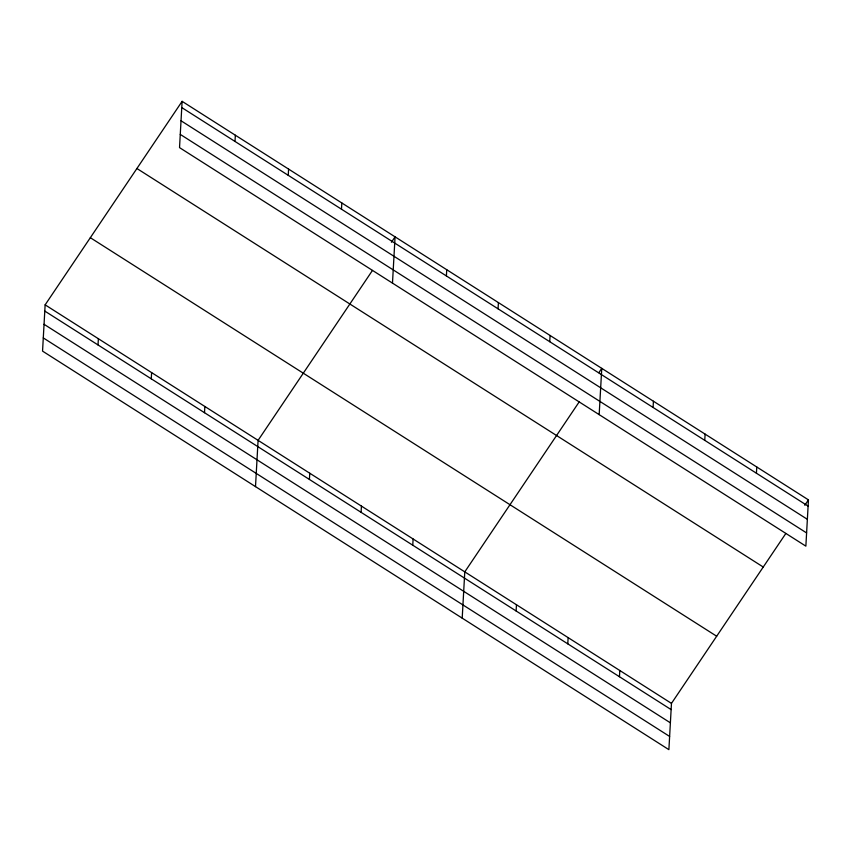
<?xml version="1.0" encoding="UTF-8"?>
<svg xmlns="http://www.w3.org/2000/svg" width="851" height="851" viewBox="0 0 851 851"><rect width="100%" height="100%" fill="white"/><g stroke="black" fill="none" stroke-linecap="round" stroke-linejoin="round"><path stroke-width="1.28" d="M182.114 101.343L179.529 147.617L805.865 546.151L808.45 499.877L182.114 101.343L45.135 304.849L42.55 351.123L668.886 749.657L671.471 703.383L785.845 533.46M98.025 344.953L98.376 338.73M151.265 378.823L151.616 372.6M204.506 412.703L204.857 406.48M235.004 141.447L235.355 135.224M255.502 486.623L258.087 440.361L372.461 270.427M288.244 175.317L288.585 169.094M309.413 479.453L309.764 473.23M341.474 209.197L341.825 202.974M361.09 512.334L361.441 506.111M392.481 283.117L395.066 236.844L391.417 242.258M412.767 545.214L413.107 538.991M446.392 275.947L446.743 269.724M462.199 618.145L464.784 571.872L579.159 401.938M498.069 308.828L498.409 302.605M516.11 610.975L516.461 604.753M549.735 341.708L550.086 335.485M567.787 643.856L568.128 637.633M599.168 414.628L601.763 368.366L598.838 372.695M619.454 676.726L619.805 670.503M653.079 407.459L653.43 401.236M704.756 440.339L705.107 434.116M756.433 473.22L756.773 466.997M804.801 505.292L808.45 499.877M181.763 107.566L808.099 506.1M181.029 120.778L807.365 519.312M180.263 134.394L806.599 532.928M136.905 168.498L763.251 567.032M90.334 237.695L716.68 636.229M45.135 304.849L671.471 703.383M44.784 311.072L671.131 709.606M44.05 324.295L670.386 722.829M43.284 337.911L669.631 736.445"/></g></svg>
